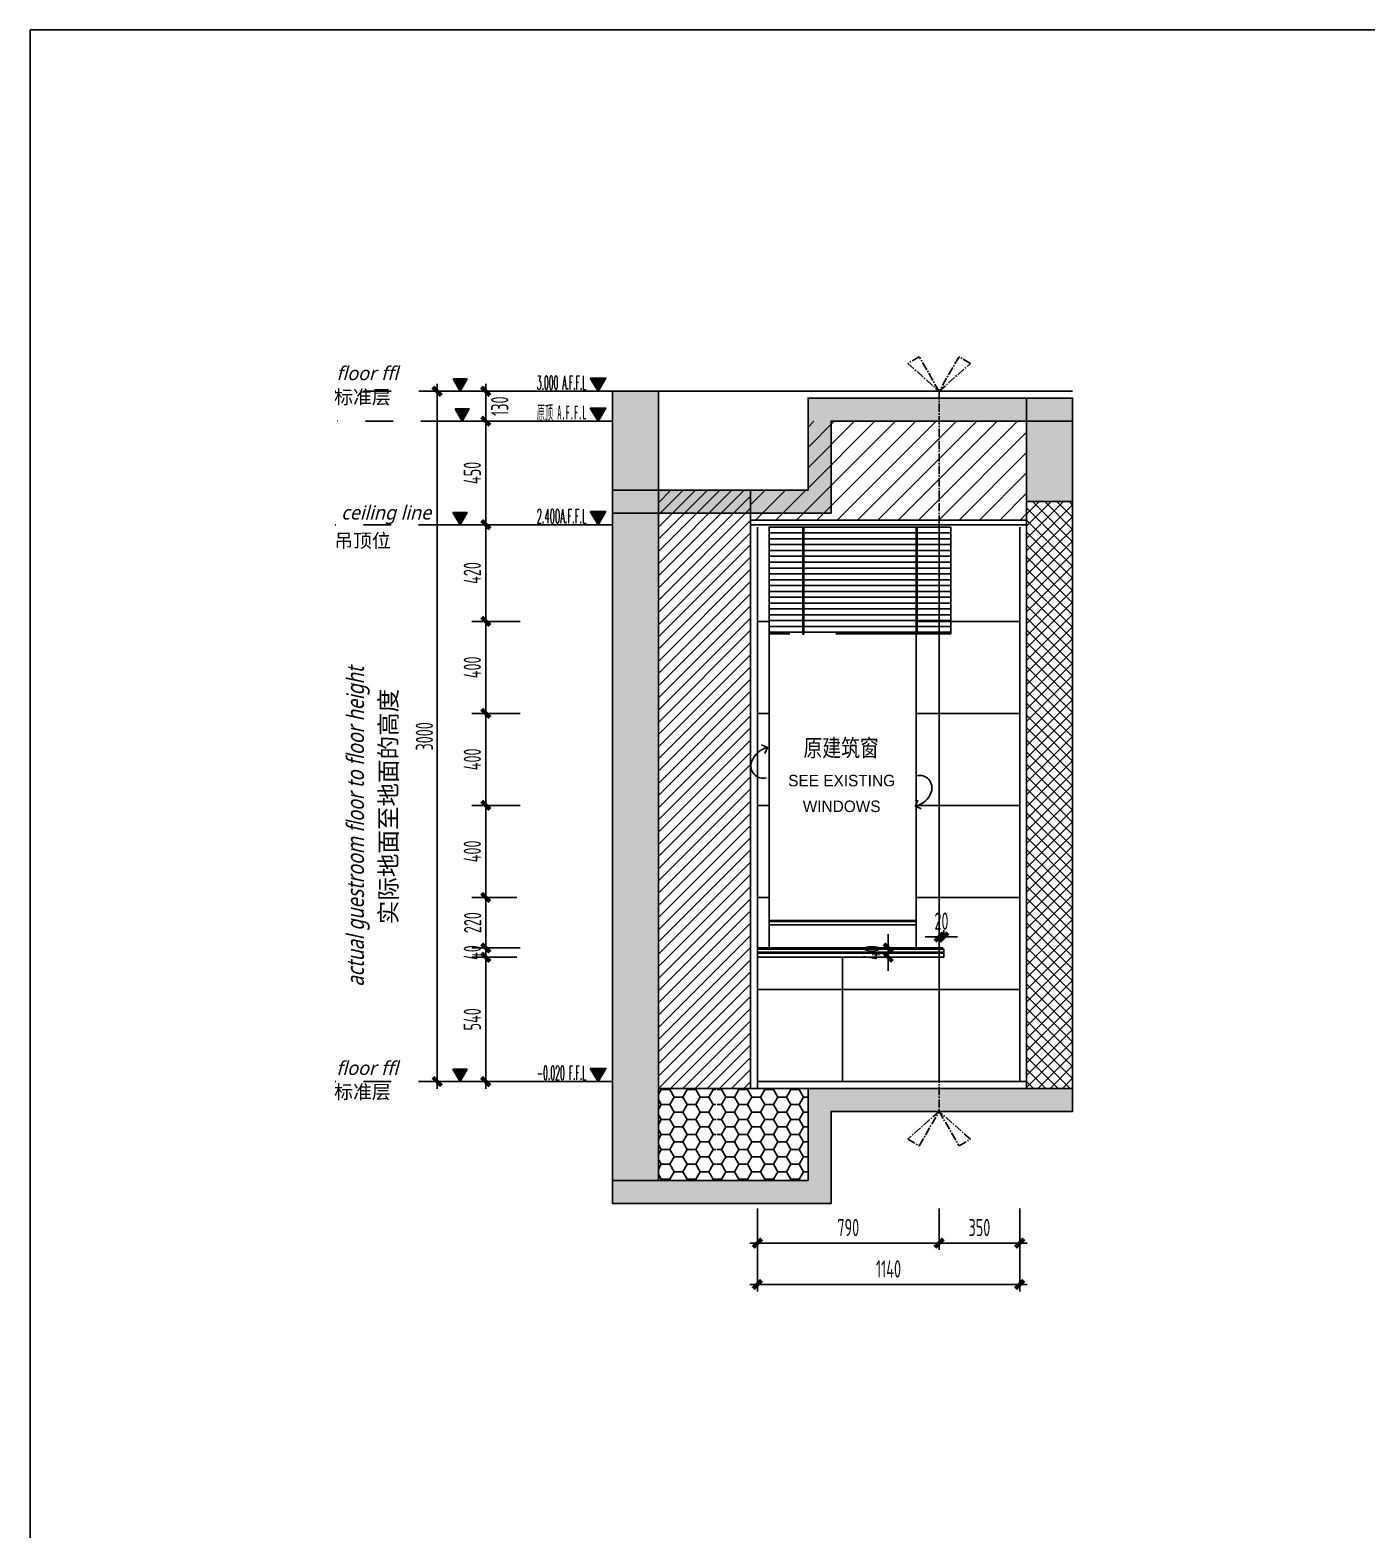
# Model space of a CAD drawing. Header units: inches. Extents: x 96003 to 270950, y -80202 to 65998.
# Drawn here: x 216745 to 222555, y 40627 to 47147 of the extents above; entities that cross this region are included whole.
import ezdxf
from ezdxf.enums import TextEntityAlignment as Align

# ---------------------------------------------------------------- set-up
doc = ezdxf.new("R2010")
doc.units = ezdxf.units.IN
doc.header["$LTSCALE"] = 10
doc.header["$MEASUREMENT"] = 0
for name, pattern in [('CENTER2', [1.125, 0.75, -0.125, 0.125, -0.125]), ('DASH', [0.35, 0.25, -0.1]), ('M-CENTER', [1.8, 1.2, -0.2, 0.2, -0.2])]:
    doc.linetypes.add(name, pattern=pattern)
for name, color, linetype in [('01', 200, 'Continuous'), ('05', 12, 'Continuous'), ('C-顶面灯具、灯带', 22, 'Continuous'), ('ED-文字说明', 50, 'Continuous'), ('ED-造型尺寸', 44, 'Continuous'), ('EL-03', 3, 'Continuous'), ('EL-1', 1, 'Continuous'), ('EL-136', 136, 'Continuous'), ('EL-251', 251, 'Continuous'), ('EL-BHATCH-250', 250, 'Continuous'), ('EL-DIM', 50, 'Continuous'), ('EL-TEXT', 50, 'Continuous'), ('EL-天花轮廓线', 100, 'Continuous'), ('EL-立面尺寸', 44, 'Continuous'), ('FC-地面造型', 136, 'Continuous'), ('FF-FINISH【完成面】', 20, 'Continuous'), ('HAT【填充】', 250, 'Continuous'), ('SBEI', 1, 'Continuous')]:
    doc.layers.add(name, color=color, linetype=linetype)
doc.styles.add('-宋体', font='')
doc.styles.add('CCD-HB', font='hbsmall.shx')
doc.styles.add('CCD_DIM', font='archs.shx', dxfattribs={"width": 0.7})
doc.styles.add('hz', font='simplex', dxfattribs={"width": 0.7, "bigfont": 'hztxt'})
doc.styles.add('LUCIDIA', font='')
doc.styles.add('RomanS', font='romans.shx', dxfattribs={"width": 0.9})
doc.styles.add('st', font='')
doc.styles.add('宋体', font='', dxfattribs={"height": 60})
doc.styles.get('-宋体').set_extended_font_data('SimSun')
doc.styles.get('LUCIDIA').set_extended_font_data('Lucida Sans', italic=True)
doc.styles.get('st').set_extended_font_data('SimSun')
doc.styles.get('宋体').set_extended_font_data('SimSun')
doc.dimstyles.new('1.30', dxfattribs={"dimscale": 30, "dimtxt": 2.5, "dimasz": 1, "dimexe": 1, "dimexo": 1.5, "dimgap": 1, "dimtad": 1, "dimdec": 0, "dimrnd": 5, "dimdsep": 46, "dimtxsty": 'CCD_DIM', "dimblk": 'CCD_Dimension_Tick', "dimcen": 1, "dimclrd": 44, "dimclre": 44, "dimclrt": 2, "dimadec": 0, "dimazin": 2, "dimtfac": 1, "dimtdec": 0, "dimtix": 1, "dimtmove": 2, "dimatfit": 3, "dimldrblk": 'CCD_Dimension_Tick', "dimfxl": 5, "dimfxlon": 1, "dimtolj": 1, "dimarcsym": 0})
doc.dimstyles.new('Matrix_30内', dxfattribs={"dimscale": 30, "dimtxt": 2.5, "dimasz": 1, "dimexe": 2, "dimexo": 1.5, "dimgap": 0.6, "dimtad": 1, "dimdec": 0, "dimrnd": 1, "dimzin": 12, "dimdsep": 46, "dimtxsty": 'CCD_DIM', "dimblk": 'CCD_Dimension_Tick', "dimcen": 0.125, "dimclrd": 44, "dimclre": 44, "dimclrt": 50, "dimadec": 0, "dimazin": 0, "dimtfac": 1, "dimtdec": 0, "dimtix": 1, "dimtmove": 2, "dimatfit": 3, "dimldrblk": 'CCD_Leader_Dot', "dimfxl": 5, "dimfxlon": 1, "dimtvp": 1, "dimtolj": 1, "dimtzin": 0, "dimarcsym": 0})

# ---------------------------------------------------------------- blocks, each defined once
blk = doc.blocks.new('CCD_Dimension_Tick')
at = {"color": 0, "linetype": 'ByBlock'}
for p, q in [((-1.09, 0), (0, 0)), ((0, 0), (1.09, 0))]:
    blk.add_line(p, q, dxfattribs=at)
at = {"color": 0, "linetype": 'Continuous', "const_width": 0.608}
blk.add_lwpolyline([(-0.61, -0.61), (0.61, 0.61)], dxfattribs=at)
blk = doc.blocks.new('*D90')
at = {"layer": 'Defpoints', "color": 0, "linetype": 'ByBlock', "transparency": 16777216}
for p in [(220695.3, 42773.4), (221045.3, 42734.3), (220695.3, 41874)]:
    blk.add_point(p, dxfattribs=at)
at = {"layer": 'FC-地面造型', "color": 44, "linetype": 'ByBlock', "lineweight": -2, "transparency": 16777216}
for p, q in [((220695.3, 42024), (220695.3, 41844)), ((221045.3, 42024), (221045.3, 41844)), ((221015.3, 41874), (220725.3, 41874))]:
    blk.add_line(p, q, dxfattribs=at)
at = {"layer": 'FC-地面造型', "color": 44, "linetype": 'ByBlock', "lineweight": -2, "transparency": 16777216, "xscale": 30, "yscale": 30, "zscale": 30, "rotation": 180}
blk.add_blockref('CCD_Dimension_Tick', (220695.3, 41874), dxfattribs=at)
at = {"layer": 'FC-地面造型', "color": 44, "linetype": 'ByBlock', "lineweight": -2, "transparency": 16777216, "xscale": 30, "yscale": 30, "zscale": 30}
blk.add_blockref('CCD_Dimension_Tick', (221045.3, 41874), dxfattribs=at)
at = {"layer": 'FC-地面造型', "color": 2, "linetype": 'ByBlock', "transparency": 16777216, "insert": (220870.3, 41941.5), "char_height": 75, "attachment_point": 5, "style": 'CCD_DIM'}
blk.add_mtext('\\A1;350', dxfattribs=at)
blk = doc.blocks.new('*D91')
at = {"layer": 'Defpoints', "color": 0, "linetype": 'ByBlock', "transparency": 16777216}
for p in [(219905.3, 42804.5), (220695.3, 42773.4), (219905.3, 41874)]:
    blk.add_point(p, dxfattribs=at)
at = {"layer": 'FC-地面造型', "color": 44, "linetype": 'ByBlock', "lineweight": -2, "transparency": 16777216}
for p, q in [((219905.3, 42024), (219905.3, 41844)), ((220695.3, 42024), (220695.3, 41844)), ((220665.3, 41874), (219935.3, 41874))]:
    blk.add_line(p, q, dxfattribs=at)
at = {"layer": 'FC-地面造型', "color": 44, "linetype": 'ByBlock', "lineweight": -2, "transparency": 16777216, "xscale": 30, "yscale": 30, "zscale": 30, "rotation": 180}
blk.add_blockref('CCD_Dimension_Tick', (219905.3, 41874), dxfattribs=at)
at = {"layer": 'FC-地面造型', "color": 44, "linetype": 'ByBlock', "lineweight": -2, "transparency": 16777216, "xscale": 30, "yscale": 30, "zscale": 30}
blk.add_blockref('CCD_Dimension_Tick', (220695.3, 41874), dxfattribs=at)
at = {"layer": 'FC-地面造型', "color": 2, "linetype": 'ByBlock', "transparency": 16777216, "insert": (220300.3, 41941.5), "char_height": 75, "attachment_point": 5, "style": 'CCD_DIM'}
blk.add_mtext('\\A1;790', dxfattribs=at)
blk = doc.blocks.new('*D92')
at = {"layer": 'Defpoints', "color": 0, "linetype": 'ByBlock', "transparency": 16777216}
for p in [(221045.3, 42701.7), (219905.3, 42024), (219905.3, 41694)]:
    blk.add_point(p, dxfattribs=at)
at = {"layer": 'FC-地面造型', "color": 44, "linetype": 'ByBlock', "lineweight": -2, "transparency": 16777216}
for p, q in [((219905.3, 41844), (219905.3, 41664)), ((221045.3, 41844), (221045.3, 41664)), ((221015.3, 41694), (219935.3, 41694))]:
    blk.add_line(p, q, dxfattribs=at)
at = {"layer": 'FC-地面造型', "color": 44, "linetype": 'ByBlock', "lineweight": -2, "transparency": 16777216, "xscale": 30, "yscale": 30, "zscale": 30, "rotation": 180}
blk.add_blockref('CCD_Dimension_Tick', (219905.3, 41694), dxfattribs=at)
at = {"layer": 'FC-地面造型', "color": 44, "linetype": 'ByBlock', "lineweight": -2, "transparency": 16777216, "xscale": 30, "yscale": 30, "zscale": 30}
blk.add_blockref('CCD_Dimension_Tick', (221045.3, 41694), dxfattribs=at)
at = {"layer": 'FC-地面造型', "color": 2, "linetype": 'ByBlock', "transparency": 16777216, "insert": (220475.3, 41761.5), "char_height": 75, "attachment_point": 5, "style": 'CCD_DIM'}
blk.add_mtext('\\A1;1140', dxfattribs=at)
blk = doc.blocks.new('*D868')
at = {"layer": 'Defpoints', "color": 0, "linetype": 'ByBlock', "transparency": 16777216}
for p in [(218725.2, 43376.3), (218905.2, 43376.3), (219405.2, 43156.5)]:
    blk.add_point(p, dxfattribs=at)
at = {"layer": 'EL-天花轮廓线', "color": 44, "lineweight": -2, "transparency": 16777216}
for p, q in [((218860.2, 43376.3), (218665.2, 43376.3)), ((218725.2, 43186.5), (218725.2, 43346.3)), ((218875.2, 43156.5), (218665.2, 43156.5))]:
    blk.add_line(p, q, dxfattribs=at)
at = {"layer": 'EL-天花轮廓线', "color": 44, "linetype": 'ByBlock', "lineweight": -2, "transparency": 16777216, "xscale": 30, "yscale": 30, "zscale": 30}
for p, rotation in [((218725.2, 43376.3), 90), ((218725.2, 43156.5), 270)]:
    blk.add_blockref('CCD_Dimension_Tick', p, dxfattribs=dict(at, rotation=rotation))
at = {"layer": 'EL-天花轮廓线', "color": 50, "linetype": 'ByBlock', "transparency": 16777216, "insert": (218668.2, 43266.4), "char_height": 75, "attachment_point": 5, "rotation": 90, "style": 'CCD_DIM'}
blk.add_mtext('\\A1;220', dxfattribs=at)
blk = doc.blocks.new('CCD_Leader_Dot')
at = {"color": 0, "linetype": 'ByBlock'}
blk.add_line((-5, 0), (-10, 0), dxfattribs=at)
at = {"color": 0, "linetype": 'ByBlock', "const_width": 5}
blk.add_lwpolyline([(-2.5, 0, 1), (2.5, 0, 1)], format="xyb", close=True, dxfattribs=at)
blk = doc.blocks.new('*D869')
at = {"layer": 'Defpoints', "color": 0, "linetype": 'ByBlock', "transparency": 16777216}
for p in [(218725.2, 43776.3), (220870.3, 43776.3), (218905.2, 43376.3)]:
    blk.add_point(p, dxfattribs=at)
at = {"layer": 'EL-天花轮廓线', "color": 44, "lineweight": -2, "transparency": 16777216}
for p, q in [((218875.2, 43776.3), (218665.2, 43776.3)), ((218725.2, 43406.3), (218725.2, 43746.3)), ((218860.2, 43376.3), (218665.2, 43376.3))]:
    blk.add_line(p, q, dxfattribs=at)
at = {"layer": 'EL-天花轮廓线', "color": 44, "linetype": 'ByBlock', "lineweight": -2, "transparency": 16777216, "xscale": 30, "yscale": 30, "zscale": 30}
for p, rotation in [((218725.2, 43776.3), 90), ((218725.2, 43376.3), 270)]:
    blk.add_blockref('CCD_Dimension_Tick', p, dxfattribs=dict(at, rotation=rotation))
at = {"layer": 'EL-天花轮廓线', "color": 50, "linetype": 'ByBlock', "transparency": 16777216, "insert": (218666.6, 43576.3), "char_height": 75, "attachment_point": 5, "rotation": 90, "style": 'CCD_DIM'}
blk.add_mtext('\\A1;400', dxfattribs=at)
blk = doc.blocks.new('*D870')
at = {"layer": 'Defpoints', "color": 0, "linetype": 'ByBlock', "transparency": 16777216}
for p in [(218725.2, 44176.3), (220742.9, 44176.3), (220870.3, 43776.3)]:
    blk.add_point(p, dxfattribs=at)
at = {"layer": 'EL-天花轮廓线', "color": 44, "lineweight": -2, "transparency": 16777216}
for p, q in [((218875.2, 44176.3), (218665.2, 44176.3)), ((218725.2, 43806.3), (218725.2, 44146.3)), ((218875.2, 43776.3), (218665.2, 43776.3))]:
    blk.add_line(p, q, dxfattribs=at)
at = {"layer": 'EL-天花轮廓线', "color": 44, "linetype": 'ByBlock', "lineweight": -2, "transparency": 16777216, "xscale": 30, "yscale": 30, "zscale": 30}
for p, rotation in [((218725.2, 44176.3), 90), ((218725.2, 43776.3), 270)]:
    blk.add_blockref('CCD_Dimension_Tick', p, dxfattribs=dict(at, rotation=rotation))
at = {"layer": 'EL-天花轮廓线', "color": 50, "linetype": 'ByBlock', "transparency": 16777216, "insert": (218666.6, 43976.3), "char_height": 75, "attachment_point": 5, "rotation": 90, "style": 'CCD_DIM'}
blk.add_mtext('\\A1;400', dxfattribs=at)
blk = doc.blocks.new('*D871')
at = {"layer": 'Defpoints', "color": 0, "linetype": 'ByBlock', "transparency": 16777216}
for p in [(218725.2, 44576.3), (220809, 44576.3), (220742.9, 44176.3)]:
    blk.add_point(p, dxfattribs=at)
at = {"layer": 'EL-天花轮廓线', "color": 44, "lineweight": -2, "transparency": 16777216}
for p, q in [((218875.2, 44576.3), (218665.2, 44576.3)), ((218725.2, 44206.3), (218725.2, 44546.3)), ((218875.2, 44176.3), (218665.2, 44176.3))]:
    blk.add_line(p, q, dxfattribs=at)
at = {"layer": 'EL-天花轮廓线', "color": 44, "linetype": 'ByBlock', "lineweight": -2, "transparency": 16777216, "xscale": 30, "yscale": 30, "zscale": 30}
for p, rotation in [((218725.2, 44576.3), 90), ((218725.2, 44176.3), 270)]:
    blk.add_blockref('CCD_Dimension_Tick', p, dxfattribs=dict(at, rotation=rotation))
at = {"layer": 'EL-天花轮廓线', "color": 50, "linetype": 'ByBlock', "transparency": 16777216, "insert": (218666.6, 44376.3), "char_height": 75, "attachment_point": 5, "rotation": 90, "style": 'CCD_DIM'}
blk.add_mtext('\\A1;400', dxfattribs=at)
blk = doc.blocks.new('*D872')
at = {"layer": 'Defpoints', "color": 0, "linetype": 'ByBlock', "transparency": 16777216}
for p in [(218725.2, 43156.5), (218905.2, 43156.5), (218905.2, 43116.5)]:
    blk.add_point(p, dxfattribs=at)
at = {"layer": 'EL-天花轮廓线', "color": 44, "lineweight": -2, "transparency": 16777216}
for p, q in [((218725.2, 43186.5), (218725.2, 43216.5)), ((218860.2, 43156.5), (218665.2, 43156.5)), ((218860.2, 43116.5), (218665.2, 43116.5)), ((218725.2, 43116.5), (218725.2, 43156.5)), ((218725.2, 43086.5), (218725.2, 43056.5))]:
    blk.add_line(p, q, dxfattribs=at)
at = {"layer": 'EL-天花轮廓线', "color": 44, "linetype": 'ByBlock', "lineweight": -2, "transparency": 16777216, "xscale": 30, "yscale": 30, "zscale": 30}
for p, rotation in [((218725.2, 43156.5), 270), ((218725.2, 43116.5), 90)]:
    blk.add_blockref('CCD_Dimension_Tick', p, dxfattribs=dict(at, rotation=rotation))
at = {"layer": 'EL-天花轮廓线', "color": 50, "linetype": 'ByBlock', "transparency": 16777216, "insert": (218666.6, 43136.5), "char_height": 75, "attachment_point": 5, "rotation": 90, "style": 'CCD_DIM'}
blk.add_mtext('\\A1;40', dxfattribs=at)
blk = doc.blocks.new('*D873')
at = {"layer": 'Defpoints', "color": 0, "linetype": 'ByBlock', "transparency": 16777216}
for p in [(218725.2, 45576.5), (218905.2, 45576.5, 0), (218905.2, 45446.5, 0)]:
    blk.add_point(p, dxfattribs=at)
at = {"layer": 'EL-天花轮廓线', "color": 44, "lineweight": -2, "transparency": 16777216}
for p, q in [((218860.2, 45576.5), (218665.2, 45576.5)), ((218725.2, 45476.5), (218725.2, 45546.5)), ((218860.2, 45446.5), (218665.2, 45446.5))]:
    blk.add_line(p, q, dxfattribs=at)
at = {"layer": 'EL-天花轮廓线', "color": 44, "linetype": 'ByBlock', "lineweight": -2, "transparency": 16777216, "xscale": 30, "yscale": 30, "zscale": 30}
for p, rotation in [((218725.2, 45576.5), 90), ((218725.2, 45446.5), 270)]:
    blk.add_blockref('CCD_Dimension_Tick', p, dxfattribs=dict(at, rotation=rotation))
at = {"layer": 'EL-天花轮廓线', "color": 50, "linetype": 'ByBlock', "transparency": 16777216, "insert": (218785.9, 45511.5), "char_height": 75, "attachment_point": 5, "rotation": 90, "style": 'CCD_DIM'}
blk.add_mtext('\\A1;130', dxfattribs=at)
blk = doc.blocks.new('*D874')
at = {"layer": 'Defpoints', "color": 0, "linetype": 'ByBlock', "transparency": 16777216}
for p in [(218513.9, 45576.3), (218905.2, 45576.3), (218905.2, 42576.3)]:
    blk.add_point(p, dxfattribs=at)
at = {"layer": 'EL-天花轮廓线', "color": 44, "lineweight": -2, "transparency": 16777216}
for p, q in [((218663.9, 45576.3), (218453.9, 45576.3)), ((218513.9, 42606.3), (218513.9, 45546.3)), ((218663.9, 42576.3), (218453.9, 42576.3))]:
    blk.add_line(p, q, dxfattribs=at)
at = {"layer": 'EL-天花轮廓线', "color": 44, "linetype": 'ByBlock', "lineweight": -2, "transparency": 16777216, "xscale": 30, "yscale": 30, "zscale": 30}
for p, rotation in [((218513.9, 45576.3), 90), ((218513.9, 42576.3), 270)]:
    blk.add_blockref('CCD_Dimension_Tick', p, dxfattribs=dict(at, rotation=rotation))
at = {"layer": 'EL-天花轮廓线', "color": 50, "linetype": 'ByBlock', "transparency": 16777216, "insert": (218458.4, 44076.3), "char_height": 75, "attachment_point": 5, "rotation": 90, "style": 'CCD_DIM'}
blk.add_mtext('\\A1;3000', dxfattribs=at)
blk = doc.blocks.new('ELEVATION')
blk.add_hatch(color=256).paths.add_polyline_path([(4.17, 2.47), (2.7, 0), (1.23, 2.47)])
blk.add_line((0, 0), (14.67, 0))
blk.add_lwpolyline([(4.17, 2.47), (2.7, 0), (1.23, 2.47)], close=True)
at = {"style": 'hz', "width": 0.444477}
blk.add_attdef('ELEV', text='', height=2.5, dxfattribs=at).set_placement((4.89, 0.32), (14.26, 0.32), align=Align.FIT)
blk = doc.blocks.new('A$C2E6F40A5')
blk.add_hatch(color=256).paths.add_polyline_path([(40, 69.3), (-40, 69.3), (0, 0)])
at = {"color": 0}
blk.add_lwpolyline([(40, 69.3), (-40, 69.3), (0, 0), (40, 69.3)], dxfattribs=at)
blk = doc.blocks.new('20150428.1023048')
at = {"layer": 'ED-造型尺寸', "color": 250, "linetype": 'M-CENTER', "ltscale": 2}
blk.add_line((21.19, 0, 0), (-14.89, 0, 0), dxfattribs=at)
at = {"layer": 'ED-造型尺寸', "xscale": -0.0256, "yscale": 0.0256, "zscale": 0.0256}
blk.add_blockref('A$C2E6F40A5', (3.19, 0, 0), dxfattribs=at)
blk = doc.blocks.new('*D875')
at = {"layer": 'Defpoints', "color": 0, "linetype": 'ByBlock', "transparency": 16777216}
for p in [(218725.2, 45446.5), (218905.2, 45446.5, 0), (218905.2, 44996.3, 0)]:
    blk.add_point(p, dxfattribs=at)
at = {"layer": 'EL-天花轮廓线', "color": 44, "lineweight": -2, "transparency": 16777216}
for p, q in [((218860.2, 45446.5), (218665.2, 45446.5)), ((218725.2, 45026.3), (218725.2, 45416.5)), ((218860.2, 44996.3), (218665.2, 44996.3))]:
    blk.add_line(p, q, dxfattribs=at)
at = {"layer": 'EL-天花轮廓线', "color": 44, "linetype": 'ByBlock', "lineweight": -2, "transparency": 16777216, "xscale": 30, "yscale": 30, "zscale": 30}
for p, rotation in [((218725.2, 45446.5), 90), ((218725.2, 44996.3), 270)]:
    blk.add_blockref('CCD_Dimension_Tick', p, dxfattribs=dict(at, rotation=rotation))
at = {"layer": 'EL-天花轮廓线', "color": 50, "linetype": 'ByBlock', "transparency": 16777216, "insert": (218666.6, 45221.4), "char_height": 75, "attachment_point": 5, "rotation": 90, "style": 'CCD_DIM'}
blk.add_mtext('\\A1;450', dxfattribs=at)
blk = doc.blocks.new('*D876')
at = {"layer": 'Defpoints', "color": 0, "linetype": 'ByBlock', "transparency": 16777216}
for p in [(218725.2, 43116.5), (218860.2, 43116.5), (218905.2, 42576.3)]:
    blk.add_point(p, dxfattribs=at)
at = {"layer": 'EL-天花轮廓线', "color": 44, "lineweight": -2, "transparency": 16777216}
for p, q in [((218815.2, 43116.5), (218665.2, 43116.5)), ((218725.2, 42606.3), (218725.2, 43086.5)), ((218860.2, 42576.3), (218665.2, 42576.3))]:
    blk.add_line(p, q, dxfattribs=at)
at = {"layer": 'EL-天花轮廓线', "color": 44, "linetype": 'ByBlock', "lineweight": -2, "transparency": 16777216, "xscale": 30, "yscale": 30, "zscale": 30}
for p, rotation in [((218725.2, 43116.5), 90), ((218725.2, 42576.3), 270)]:
    blk.add_blockref('CCD_Dimension_Tick', p, dxfattribs=dict(at, rotation=rotation))
at = {"layer": 'EL-天花轮廓线', "color": 50, "linetype": 'ByBlock', "transparency": 16777216, "insert": (218666.6, 42846.4), "char_height": 75, "attachment_point": 5, "rotation": 90, "style": 'CCD_DIM'}
blk.add_mtext('\\A1;540', dxfattribs=at)
blk = doc.blocks.new('*D877')
at = {"layer": 'Defpoints', "color": 0, "linetype": 'ByBlock', "transparency": 16777216}
for p in [(218860.2, 44996.3, 0), (218725.2, 44576.3), (220782.3, 44576.3)]:
    blk.add_point(p, dxfattribs=at)
at = {"layer": 'EL-天花轮廓线', "color": 44, "lineweight": -2, "transparency": 16777216}
for p, q in [((218815.2, 44996.3), (218665.2, 44996.3)), ((218725.2, 44966.3), (218725.2, 44606.3)), ((218875.2, 44576.3), (218665.2, 44576.3))]:
    blk.add_line(p, q, dxfattribs=at)
at = {"layer": 'EL-天花轮廓线', "color": 44, "linetype": 'ByBlock', "lineweight": -2, "transparency": 16777216, "xscale": 30, "yscale": 30, "zscale": 30}
for p, rotation in [((218725.2, 44996.3), 90), ((218725.2, 44576.3), 270)]:
    blk.add_blockref('CCD_Dimension_Tick', p, dxfattribs=dict(at, rotation=rotation))
at = {"layer": 'EL-天花轮廓线', "color": 50, "linetype": 'ByBlock', "transparency": 16777216, "insert": (218666.6, 44786.3), "char_height": 75, "attachment_point": 5, "rotation": 90, "style": 'CCD_DIM'}
blk.add_mtext('\\A1;420', dxfattribs=at)
blk = doc.blocks.new('*U422')
at = {"layer": 'HAT【填充】', "linetype": 'DASH', "ltscale": 200}
h = blk.add_hatch(dxfattribs=at)
h.set_pattern_fill('LINE', color=250, scale=8)
h.set_pattern_definition([(0, (-1127035.76, -226667.14), (0, 25.4), [])])
h.paths.add_polyline_path([(-790, 464.5), (0, 464.5), (0, 0), (-790, 0)])
at = {"layer": '05', "linetype": 'DASH', "ltscale": 200}
for points in [[(-643.6, 464.5), (-643.6, 0)], [(-638.6, 464.5), (-638.6, 0)], [(-151.4, 464.5), (-151.4, 0)], [(-146.4, 464.5), (-146.4, 0)]]:
    blk.add_lwpolyline(points, dxfattribs=at)
for centre in [(-641.1, 0, 0), (-148.9, 0, 0)]:
    blk.add_circle(centre, 2.5, dxfattribs=at)
at = {"layer": 'HAT【填充】', "color": 250, "linetype": 'DASH', "ltscale": 200}
blk.add_lwpolyline([(-790, 464.5), (0, 464.5), (0, 0), (-790, 0)], close=True, dxfattribs=at)
blk = doc.blocks.new('A$C47D3795D')
at = {"layer": 'EL-TEXT', "color": 2}
for points in [[(74.6, 283.9, 0.259212), (5.3, 222, 0.59908), (70, 151.9)], [(717, 28.6, 0.259212), (786.3, 90.5, 0.59908), (721.6, 160.6)]]:
    blk.add_lwpolyline(points, format="xyb", dxfattribs=at)
for points in [[(63.4, 258), (74.6, 283.9), (48.9, 295.6)], [(728.2, 54.5), (717, 28.6), (742.7, 16.9)]]:
    blk.add_lwpolyline(points, dxfattribs=at)
at = {"color": 50, "style": 'st', "width": 0.8}
blk.add_text('原建筑窗', height=75, dxfattribs=at).set_placement((394.3, 244.6), align=Align.CENTER)
at = {"layer": 'EL-TEXT', "style": 'CCD-HB'}
for s, p in [('SEE EXISTING', (396.7, 115.1)), ('WINDOWS', (396.7, 3.3))]:
    blk.add_text(s, height=50, dxfattribs=at).set_placement(p, align=Align.CENTER)
blk = doc.blocks.new('*U164')
h = blk.add_hatch()
h.set_pattern_fill('ANSI37', color=250, scale=300, angle=-90)
h.set_pattern_definition([(315, (222212.67, 70619.302), (26.516504, 26.516504), []), (45, (222212.67, 70619.302), (-26.516504, 26.516504), [])])
h.paths.add_polyline_path([(144521, -74484.5), (144521, -74684.5), (147071.2, -74684.5), (147071.2, -74484.5)])
at = {"color": 5, "elevation": 0}
blk.add_lwpolyline([(144521, -74484.5), (144521, -74684.5), (147071.2, -74684.5), (147071.2, -74484.5)], close=True, dxfattribs=at)
blk = doc.blocks.new('*U99')
at = {"layer": 'EL-1', "linetype": 'CENTER2', "ltscale": 5}
blk.add_lwpolyline([(-45, 2497.1), (-187, 2623), (-135, 2653), (-45, 2497.1), (45, 2653), (97, 2623), (-45, 2497.1), (-45, -763.6), (97, -889.4), (45, -919.4), (-45, -763.6), (-135, -919.4), (-187, -889.4), (-45, -763.6)], dxfattribs=at)
blk = doc.blocks.new('*D686')
at = {"layer": 'Defpoints', "color": 0, "linetype": 'ByBlock', "transparency": 16777216}
for p in [(220715.3, 43204.3), (220695.3, 43156.5), (220715.3, 43151.5)]:
    blk.add_point(p, dxfattribs=at)
at = {"layer": 'FF-FINISH【完成面】', "color": 44, "linetype": 'ByBlock', "lineweight": -2, "transparency": 16777216}
for p, q in [((220695.3, 43201.5), (220695.3, 43234.3)), ((220715.3, 43196.5), (220715.3, 43234.3)), ((220665.3, 43204.3), (220635.3, 43204.3)), ((220695.3, 43204.3), (220715.3, 43204.3)), ((220745.3, 43204.3), (220775.3, 43204.3))]:
    blk.add_line(p, q, dxfattribs=at)
at = {"layer": 'FF-FINISH【完成面】', "color": 44, "linetype": 'ByBlock', "lineweight": -2, "transparency": 16777216, "xscale": 30, "yscale": 30, "zscale": 30}
blk.add_blockref('CCD_Dimension_Tick', (220695.3, 43204.3), dxfattribs=at)
at = {"layer": 'FF-FINISH【完成面】', "color": 44, "linetype": 'ByBlock', "lineweight": -2, "transparency": 16777216, "xscale": 30, "yscale": 30, "zscale": 30, "rotation": 180}
blk.add_blockref('CCD_Dimension_Tick', (220715.3, 43204.3), dxfattribs=at)
at = {"layer": 'FF-FINISH【完成面】', "color": 2, "linetype": 'ByBlock', "transparency": 16777216, "insert": (220705.3, 43273.3), "char_height": 75, "attachment_point": 5, "style": 'CCD_DIM'}
blk.add_mtext('\\A1;20', dxfattribs=at)
blk = doc.blocks.new('*D687')
at = {"layer": 'Defpoints', "color": 0, "linetype": 'ByBlock', "transparency": 16777216}
for p in [(220473.8, 43156.5), (220530.3, 43156.5), (220530.3, 43116.5)]:
    blk.add_point(p, dxfattribs=at)
at = {"layer": 'FF-FINISH【完成面】', "color": 44, "linetype": 'ByBlock', "lineweight": -2, "transparency": 16777216}
for p, q in [((220473.8, 43186.5), (220473.8, 43216.5)), ((220485.3, 43156.5), (220443.8, 43156.5)), ((220485.3, 43116.5), (220443.8, 43116.5)), ((220473.8, 43116.5), (220473.8, 43156.5)), ((220473.8, 43086.5), (220473.8, 43056.5))]:
    blk.add_line(p, q, dxfattribs=at)
at = {"layer": 'FF-FINISH【完成面】', "color": 44, "linetype": 'ByBlock', "lineweight": -2, "transparency": 16777216, "xscale": 30, "yscale": 30, "zscale": 30}
for p, rotation in [((220473.8, 43156.5), 270), ((220473.8, 43116.5), 90)]:
    blk.add_blockref('CCD_Dimension_Tick', p, dxfattribs=dict(at, rotation=rotation))
at = {"layer": 'FF-FINISH【完成面】', "color": 2, "linetype": 'ByBlock', "transparency": 16777216, "insert": (220403.2, 43136.5), "char_height": 75, "attachment_point": 5, "rotation": 90, "style": 'CCD_DIM'}
blk.add_mtext('\\A1;40', dxfattribs=at)
blk = doc.blocks.new('5434544')
at = {"layer": 'ED-文字说明'}
ref = blk.add_blockref('ELEVATION', (219275.3, 45576.5), dxfattribs=dict(at, xscale=-23.04, yscale=23.04, zscale=23.04))
ref.add_attrib('ELEV', '3.000 A.F.F.L', dxfattribs={"layer": '0', "height": 60, "style": 'RomanS', "width": 0.357941}).set_placement((218946.8, 45584, 0), (219162.6, 45584, 0), align=Align.FIT)
ref = blk.add_blockref('ELEVATION', (219275.3, 45446.5), dxfattribs=dict(at, xscale=-23.04, yscale=23.04, zscale=23.04))
ref.add_attrib('ELEV', '原顶 A.F.F.L', dxfattribs={"layer": '0', "height": 60, "style": '-宋体', "width": 0.419118}).set_placement((218946.8, 45454, 0), (219162.6, 45454, 0), align=Align.FIT)
ref = blk.add_blockref('ELEVATION', (219275.2, 44996.3), dxfattribs=dict(at, xscale=-23.04, yscale=23.04, zscale=23.04))
ref.add_attrib('ELEV', '2.400A.F.F.L', dxfattribs={"layer": '0', "height": 60, "style": 'RomanS', "width": 0.397502}).set_placement((218946.7, 45003.7, 0), (219162.5, 45003.7, 0), align=Align.FIT)
ref = blk.add_blockref('ELEVATION', (219275.3, 42576.3), dxfattribs=dict(at, xscale=-23.04, yscale=23.04, zscale=23.04))
ref.add_attrib('ELEV', '-0.020 F.F.L', dxfattribs={"layer": '0', "height": 60, "style": 'RomanS', "width": 0.361366}).set_placement((218946.8, 42583.7, 0), (219162.6, 42583.7, 0), align=Align.FIT)
at = {"layer": 'ED-造型尺寸', "xscale": 30, "yscale": 30, "zscale": 30}
for p in [(218517.9, 45576.5, 0), (218526.9, 45446.5, 0), (218517.8, 44996.3, 0), (218517.7, 42576.3, 0)]:
    blk.add_blockref('20150428.1023048', p, dxfattribs=at)
at = {"layer": 'ED-文字说明'}
for s, style, p in [('ceiling line', 'LUCIDIA', (218096.6, 45018.9)), ('吊顶位', 'st', (218066.9, 44897.1))]:
    blk.add_text(s, height=60, dxfattribs=dict(at, style=style)).set_placement(p)
at = {"layer": 'ED-文字说明', "style": 'LUCIDIA', "width": 0.8}
blk.add_text('actual guestroom floor to floor height', height=75, rotation=90, dxfattribs=at).set_placement((218195.8, 42989.6))
at = {"layer": 'ED-文字说明', "style": '宋体'}
blk.add_text('实际地面至地面的高度', height=75, rotation=90, dxfattribs=at).set_placement((218339.3, 43260))
at = {"layer": 'EL-DIM', "color": 2}
for s, style, p in [('floor ffl ', 'LUCIDIA', (218075.7, 45624.6)), ('标准层', 'st', (218066.5, 45521.2)), ('floor ffl ', 'LUCIDIA', (218075.6, 42604.6)), ('标准层', 'st', (218066.4, 42501.2))]:
    blk.add_text(s, height=60, dxfattribs=dict(at, style=style)).set_placement(p)
at = {"layer": 'EL-天花轮廓线', "color": 136, "linetype": 'ByBlock'}
for base, p1, p2, picture, middle in [((218513.9, 45576.3), (218905.2, 42576.3), (218905.2, 45576.3), '*D874', (218458.4, 44076.3)), ((218725.2, 45446.5, 0), (218905.2, 44996.3), (218905.2, 45446.5), '*D875', (218666.6, 45221.4, 0)), ((218725.2, 44576.3), (218860.2, 44996.3, 0), (220782.3, 44576.3), '*D877', (218666.6, 44786.3)), ((218725.2, 44576.3), (220742.9, 44176.3), (220809, 44576.3), '*D871', (218666.6, 44376.3)), ((218725.2, 44176.3), (220870.3, 43776.3), (220742.9, 44176.3), '*D870', (218666.6, 43976.3)), ((218725.2, 43776.3), (218905.2, 43376.3), (220870.3, 43776.3), '*D869', (218666.6, 43576.3)), ((218725.2, 43376.3), (219405.2, 43156.5), (218905.2, 43376.3), '*D868', (218668.2, 43266.4)), ((218725.2, 43156.5), (218905.2, 43116.5), (218905.2, 43156.5), '*D872', (218666.6, 43136.5)), ((218725.2, 43116.5), (218905.2, 42576.3), (218860.2, 43116.5), '*D876', (218666.6, 42846.4))]:
    dim = blk.add_linear_dim(base=base, p1=p1, p2=p2, angle=90, dimstyle='Matrix_30内', dxfattribs=at)
    dim.commit()
    dim.dimension.update_dxf_attribs({"geometry": picture, "text_midpoint": middle})
dim = blk.add_linear_dim(base=(218725.2, 45576.5, 0), p1=(218905.2, 45446.5), p2=(218905.2, 45576.5), angle=90, dimstyle='Matrix_30内', dxfattribs=at)
dim.commit()
dim.dimension.update_dxf_attribs({"geometry": '*D873', "text_midpoint": (218785.9, 45511.5, 0), "dimtype": 160})

msp = doc.modelspace()

# ---------------------------------------------------------------- hatches: boundary and pattern name
h = msp.add_hatch(color=250)
h.dxf.hatch_style = 1
h.paths.add_polyline_path([(219275.3, 42146.3), (219475.3, 42146.3), (219475.3, 45576.5), (219275.3, 45576.5)])
h = msp.add_hatch(color=250)
h.dxf.hatch_style = 1
h.paths.add_polyline_path([(219275.3, 45146.5), (219275.3, 45046.5), (220225.5, 45046.5), (220225.5, 45446.5), (221275.5, 45446.5), (221275.5, 45546.5), (220125.5, 45546.5), (220125.5, 45146.5)])
h = msp.add_hatch(color=250)
h.dxf.hatch_style = 1
h.paths.add_polyline_path([(221275.3, 45096.5), (221075.3, 45096.5), (221075.3, 45546.5), (221275.3, 45546.5)])
h = msp.add_hatch()
h.set_pattern_fill('ANSI31,_O', color=250, scale=500)
h.set_pattern_definition([(45, (96822.08, 38347.855), (-44.194174, 44.194174), [])])
h.paths.add_polyline_path([(220125.5, 45446.5), (220125.5, 45146.5), (219875.3, 45146.5), (219875.3, 45016.3), (221075.3, 45016.3), (221075.3, 45176.5), (221075.3, 45446.5)])
h = msp.add_hatch(color=250)
h.dxf.hatch_style = 1
h.paths.add_polyline_path([(219275.3, 42146.3), (219275.3, 42046.3), (220225.5, 42046.3), (220225.5, 42446.3), (221275.5, 42446.3), (221275.5, 42546.3), (220125.5, 42546.3), (220125.5, 42146.3)])
at = {"layer": 'FC-地面造型', "linetype": 'ByBlock'}
h = msp.add_hatch(dxfattribs=at)
h.set_pattern_fill('HONEY', color=250, scale=300)
h.set_pattern_definition([(180, (348168.97, 170009), (-56.25, 32.4759526), [37.5, -75]), (60, (348168.97, 170009), (56.25, 32.4759526), [37.5, -75]), (120, (348168.97, 170009), (-1e-14, 64.951905), [-75, 37.5])])
h.paths.add_polyline_path([(219727.7, 42146.3), (219731.1, 42546.3), (220125.5, 42546.3), (220125.5, 42146.3)])
h.paths.add_polyline_path([(219725.3, 42546.3), (219725.3, 42146.3), (219475.3, 42146.3), (219475.3, 42546.3)])

# ---------------------------------------------------------------- linework, layer by layer
at = {"color": 5}
for p, q in [((221275.3, 45576.5), (219275.3, 45576.5)), ((221075.3, 42576.3), (219905.3, 42576.3))]:
    msp.add_line(p, q, dxfattribs=at)
at = {"layer": '01'}
for points in [[(219275.3, 42146.3), (219475.3, 42146.3), (219475.3, 45576.5), (219275.3, 45576.5)], [(219275.3, 45146.5), (219275.3, 45046.5), (220225.5, 45046.5), (220225.5, 45446.5), (221275.5, 45446.5), (221275.5, 45546.5), (220125.5, 45546.5), (220125.5, 45146.5)], [(221275.3, 45096.5), (221075.3, 45096.5), (221075.3, 45546.5), (221275.3, 45546.5)], [(219275.3, 42146.3), (219275.3, 42046.3), (220225.5, 42046.3), (220225.5, 42446.3), (221275.5, 42446.3), (221275.5, 42546.3), (220125.5, 42546.3), (220125.5, 42146.3)]]:
    msp.add_lwpolyline(points, close=True, dxfattribs=at)
at = {"layer": 'EL-03'}
for p, q in [((219956.3, 43276.5), (220595.7, 43276.5)), ((219956.3, 43271.5), (220595.7, 43271.5)), ((219956.3, 43256.5), (220595.7, 43256.5))]:
    msp.add_line(p, q, dxfattribs=at)
at = {"layer": 'FC-地面造型', "color": 20, "linetype": 'ByBlock'}
msp.add_line((221045.3, 42576.3), (221045.3, 44986.3), dxfattribs=at)
at = {"layer": 'FC-地面造型', "color": 136, "linetype": 'ByBlock'}
for p, q in [((219956.3, 44576.3), (219905.3, 44576.3)), ((221045.3, 44576.3), (220595.7, 44576.3)), ((219956.3, 44176.3), (219905.3, 44176.3)), ((221045.3, 44176.3), (220595.7, 44176.3)), ((219956.3, 43776.3), (219905.3, 43776.3)), ((221045.3, 43776.3), (220595.7, 43776.3)), ((219956.3, 43376.3), (219905.3, 43376.3)), ((221045.3, 43376.3), (220595.7, 43376.3)), ((221045.3, 42976.3), (219905.3, 42976.3)), ((219825.3, 42546.3), (219478.3, 42546.3)), ((220125.5, 42546.3), (219825.3, 42546.3))]:
    msp.add_line(p, q, dxfattribs=at)
at = {"layer": 'FC-地面造型', "color": 138, "linetype": 'ByBlock'}
msp.add_lwpolyline([(216744.7, 47146.6), (236625.7, 47146.6), (236625.7, 34107), (216744.7, 34107)], close=True, dxfattribs=at)
at = {"layer": 'FF-FINISH【完成面】', "color": 30, "linetype": 'ByBlock', "elevation": 0}
msp.add_lwpolyline([(219956.3, 43256.5), (220595.7, 43256.5), (220595.7, 44986.3), (219956.3, 44986.3)], close=True, dxfattribs=at)
at = {"layer": 'SBEI', "color": 136}
msp.add_line((219875.5, 45016.3, 0), (221075.5, 45016.3, 0), dxfattribs=at)
at = {"layer": 'SBEI', "color": 3}
msp.add_line((219875.5, 44996.3, 0), (221075.5, 44996.3, 0), dxfattribs=at)

# ---------------------------------------------------------------- block references
at = {"layer": 'C-顶面灯具、灯带', "color": 8, "linetype": 'ByBlock', "rotation": 90}
msp.add_blockref('*U164', (146590.8, -101974.7, 0), dxfattribs=at)
at = {"layer": 'EL-251'}
msp.add_blockref('*U422', (220746.3, 44521.8), dxfattribs=at)
at = {"layer": 'EL-立面尺寸'}
msp.add_blockref('A$C47D3795D', (219875, 43744), dxfattribs=at)
at = {"layer": 'FC-地面造型', "color": 138, "linetype": 'ByBlock'}
msp.add_blockref('5434544', (0, 0), dxfattribs=at)

# ---------------------------------------------------------------- dimensions: what is measured, and where the dimension line sits
at = {"layer": 'FC-地面造型', "color": 8, "linetype": 'ByBlock'}
for base, p1, p2, picture, middle in [((219905.3, 41874), (220695.3, 42773.4), (219905.3, 42804.5), '*D91', (220300.3, 41941.5)), ((220695.3, 41874), (221045.3, 42734.3), (220695.3, 42773.4), '*D90', (220870.3, 41941.5)), ((219905.3, 41694), (221045.3, 42701.7), (219905.3, 42024), '*D92', (220475.3, 41761.5))]:
    dim = msp.add_linear_dim(base=base, p1=p1, p2=p2, angle=180, dimstyle='1.30', dxfattribs=at)
    dim.commit()
    dim.dimension.update_dxf_attribs({"geometry": picture, "text_midpoint": middle})

# ---------------------------------------------------------------- next in the draw order: wipeouts: each hides what was drawn before it
msp.add_wipeout([(219905.3, 43151.5), (219905.3, 43116.5), (220715.3, 43116.5), (220715.3, 43156.5), (219910.3, 43156.5)]).dxf.layer = 'EL-BHATCH-250'

# ---------------------------------------------------------------- next in the draw order: hatches: boundary and pattern name
at = {"layer": 'FC-地面造型', "linetype": 'ByBlock'}
h = msp.add_hatch(dxfattribs=at)
h.set_pattern_fill('ANSI31', color=250, scale=300)
h.set_pattern_definition([(45, (219475.332, 42546.29), (-26.5165, 26.5165), [])])
h.paths.add_polyline_path([(219875.3, 45146.5), (219475.3, 45146.5), (219475.3, 42546.3), (219875.3, 42546.3)])

# ---------------------------------------------------------------- next in the draw order: linework, layer by layer
at = {"layer": '01'}
msp.add_line((219875.3, 45146.5), (219875.3, 42546.3), dxfattribs=at)
at = {"layer": 'EL-03'}
msp.add_lwpolyline([(219905.3, 43151.5), (219905.3, 43116.5), (220715.3, 43116.5), (220715.3, 43151.5), (220710.3, 43156.5), (219905.3, 43156.5)], close=True, dxfattribs=at)
at = {"layer": 'EL-136'}
for points in [[(220715.3, 43151.5), (219905.3, 43151.5)], [(220715.3, 43139), (219905.3, 43139)], [(220715.3, 43134), (219905.3, 43134)]]:
    msp.add_lwpolyline(points, dxfattribs=at)
at = {"layer": 'FC-地面造型', "color": 1, "linetype": 'ByBlock'}
msp.add_line((219905.3, 44986.3), (219905.3, 42576.3), dxfattribs=at)
at = {"layer": 'FC-地面造型', "color": 136, "linetype": 'ByBlock'}
for p, q in [((219956.3, 43256.5), (219956.3, 43156.5)), ((220595.7, 43256.5), (220595.7, 43156.5)), ((220275.3, 42576.3), (220275.3, 43116.5))]:
    msp.add_line(p, q, dxfattribs=at)
at = {"layer": 'FF-FINISH【完成面】', "linetype": 'ByBlock'}
msp.add_line((219905.3, 44986.3), (219905.3, 42546.3), dxfattribs=at)
at = {"layer": 'SBEI', "color": 3}
msp.add_line((220695.3, 44996.3), (220695.3, 42576.3), dxfattribs=at)

# ---------------------------------------------------------------- next in the draw order: block references
at = {"xscale": -0.96, "yscale": 0.96, "zscale": 0.96}
msp.add_blockref('*U99', (220652.1, 43179.3), dxfattribs=at)

# ---------------------------------------------------------------- next in the draw order: dimensions: what is measured, and where the dimension line sits
at = {"layer": 'FF-FINISH【完成面】', "linetype": 'ByBlock'}
dim = msp.add_linear_dim(base=(220715.3, 43204.3), p1=(220695.3, 43156.5), p2=(220715.3, 43151.5), dimstyle='1.30', dxfattribs=at)
dim.commit()
dim.dimension.update_dxf_attribs({"geometry": '*D686', "text_midpoint": (220705.3, 43273.3)})
dim = msp.add_linear_dim(base=(220473.8, 43156.5), p1=(220530.3, 43116.5), p2=(220530.3, 43156.5), angle=90, dimstyle='1.30', dxfattribs=at)
dim.commit()
dim.dimension.update_dxf_attribs({"geometry": '*D687', "text_midpoint": (220403.2, 43136.5)})

doc.saveas('drawing.dxf')
